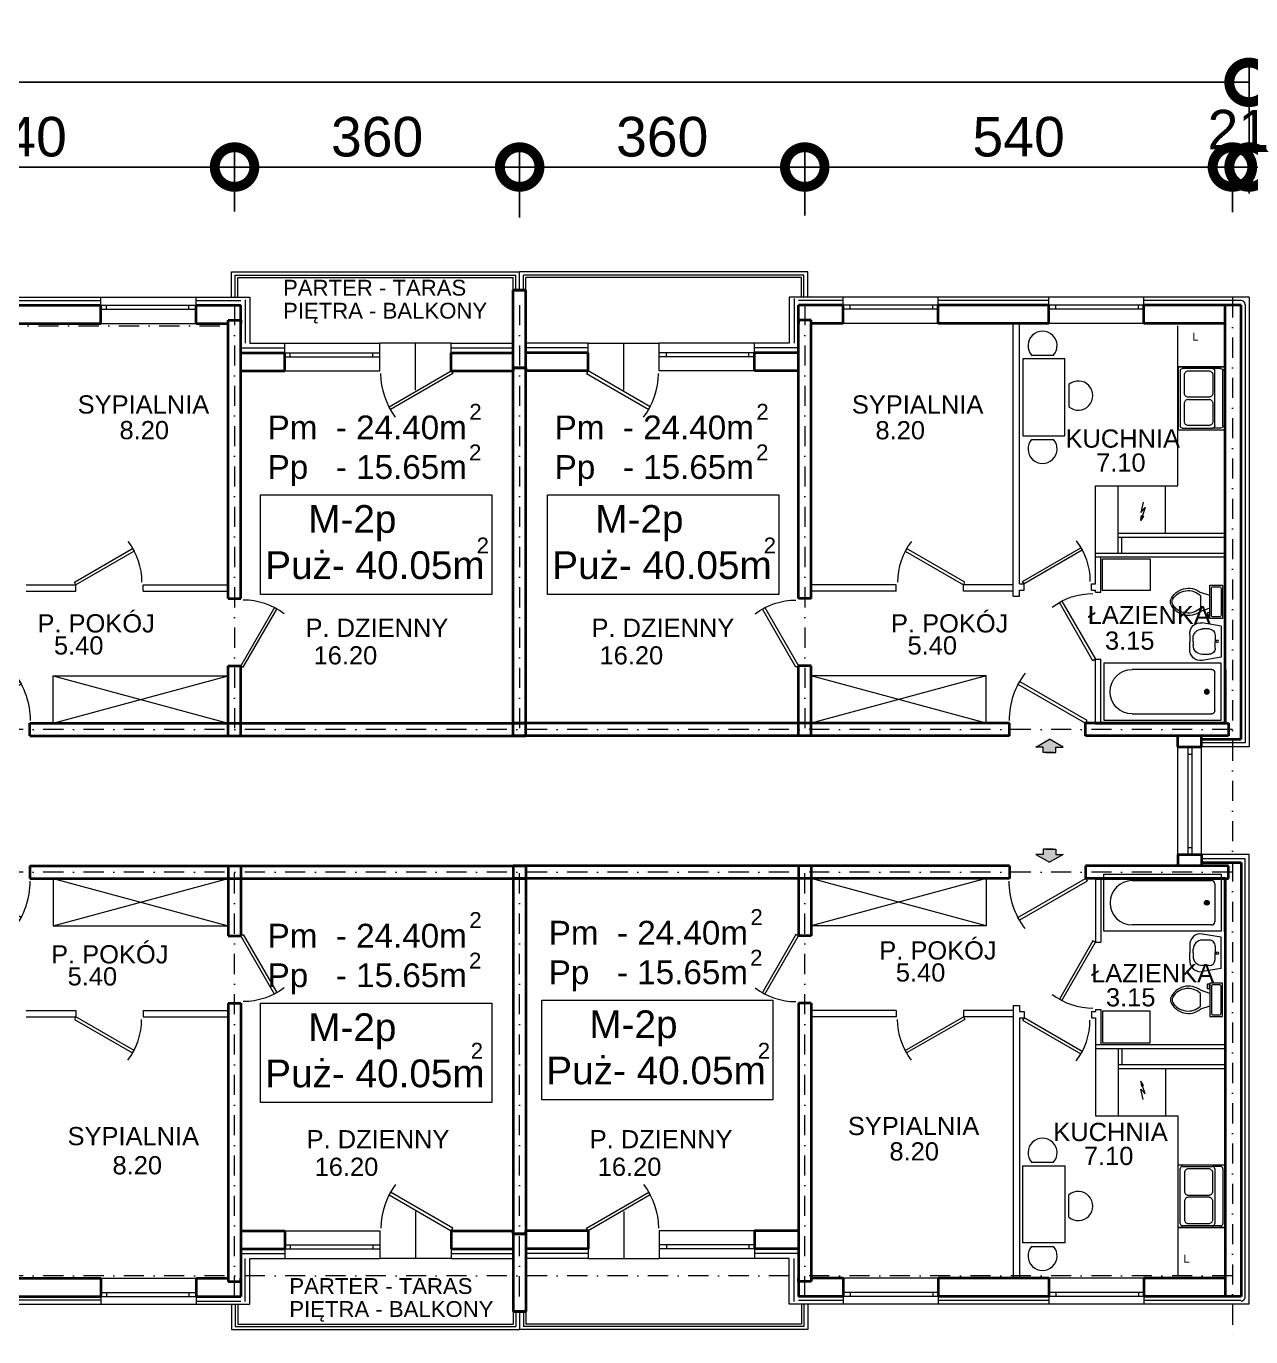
# Model space of a CAD drawing. Header units: millimetres. Extents: x -13324 to 13450, y -2140 to 8293.
# Drawn here: x -9874 to -8328, y 2944 to 4599 of the extents above; entities that cross this region are included whole.
import ezdxf

# ---------------------------------------------------------------- set-up
doc = ezdxf.new("R2010")
doc.units = ezdxf.units.MM
doc.header["$MEASUREMENT"] = 0
doc.header["$PDMODE"] = 2
doc.linetypes.add('DASHDOTX2', pattern=[50.8, 25.4, -12.7, 0, -12.7])
doc.layers.get('0').update_dxf_attribs({"lineweight": 5})
for name, color, linetype, lineweight in [('Ocieplenie', 6, 'Continuous', 5), ('Okna', 7, 'Continuous', 5), ('Okna c.', 7, 'Continuous', 5), ('OPIS', 7, 'Continuous', 5), ('Osie', 1, 'DASHDOTX2', 5), ('Piony', 1, 'Continuous', 20), ('Scianki', 34, 'Continuous', 20), ('Urządzenia', 160, 'Continuous', 5), ('Wymiary', 102, 'Continuous', 5), ('Ściany k.', 7, 'Continuous', 35)]:
    doc.layers.add(name, color=color, linetype=linetype, lineweight=lineweight)
doc.layers.add('Opis1', color=7, linetype='Continuous')
doc.layers.add('Opis2', color=7, linetype='Continuous')
doc.styles.get("Standard").update_dxf_attribs({"font": 'ARIAL.TTF'})
doc.linetypes.add('BATTING', pattern='A,0.00254,-2.54,[134,ltypeshp.shx,S=2.54,R=0,X=-2.54,Y=0],-5.08,[134,ltypeshp.shx,S=2.54,R=180,X=2.54,Y=0],-2.54', length=10.16254)
doc.dimstyles.new('ISO-25', dxfattribs={"dimscale": 20, "dimtxt": 2.5, "dimasz": 5, "dimexe": 1.25, "dimexo": 0.625, "dimtad": 1, "dimtxsty": 'Standard', "dimblk": 'DOTSMALL', "dimcen": 2.5, "dimadec": 0, "dimazin": 0, "dimtfac": 1, "dimtmove": 0, "dimatfit": 3, "dimfxl": 0, "dimarcsym": 0})

# ---------------------------------------------------------------- blocks, each defined once
blk = doc.blocks.new('_DotSmall')
at = {"color": 0, "const_width": 0.5}
blk.add_lwpolyline([(-0.0625, 0, 1), (0.0625, 0, 1)], format="xyb", close=True, dxfattribs=at)
blk = doc.blocks.new('*D103')
at = {"layer": 'Defpoints', "color": 0}
for p in [(-8890.7, 4421.3), (-8890.7, 4347.6), (-8350.7, 4351.6)]:
    blk.add_point(p, dxfattribs=at)
at = {"layer": 'Wymiary', "color": 0, "lineweight": -2}
for p, q in [((-8890.7, 4360.1), (-8890.7, 4446.3)), ((-8350.7, 4364.1), (-8350.7, 4446.3)), ((-8350.7, 4421.3), (-8890.7, 4421.3))]:
    blk.add_line(p, q, dxfattribs=at)
at = {"layer": 'Wymiary', "color": 0, "lineweight": -2, "xscale": 100, "yscale": 100, "zscale": 100, "rotation": 180}
blk.add_blockref('_DotSmall', (-8890.7, 4421.3), dxfattribs=at)
at = {"layer": 'Wymiary', "color": 0, "lineweight": -2, "xscale": 100, "yscale": 100, "zscale": 100}
blk.add_blockref('_DotSmall', (-8350.7, 4421.3), dxfattribs=at)
at = {"layer": 'Wymiary', "color": 0, "insert": (-8620.7, 4459.3), "char_height": 50, "attachment_point": 5}
blk.add_mtext('540', dxfattribs=at)
blk = doc.blocks.new('*D105')
at = {"layer": 'Defpoints', "color": 0}
for p in [(-8329.7, 4421.3), (-8329.7, 4375.5), (-8350.7, 4351.6)]:
    blk.add_point(p, dxfattribs=at)
at = {"layer": 'Wymiary', "color": 0, "lineweight": -2}
for p, q in [((-8350.7, 4364.1), (-8350.7, 4446.3)), ((-8329.7, 4388), (-8329.7, 4446.3)), ((-8350.7, 4421.3), (-8450.7, 4421.3)), ((-8350.7, 4421.3), (-8329.7, 4421.3)), ((-8329.7, 4421.3), (-8229.7, 4421.3))]:
    blk.add_line(p, q, dxfattribs=at)
at = {"layer": 'Wymiary', "color": 0, "lineweight": -2, "xscale": 100, "yscale": 100, "zscale": 100}
blk.add_blockref('_DotSmall', (-8350.7, 4421.3), dxfattribs=at)
at = {"layer": 'Wymiary', "color": 0, "lineweight": -2, "xscale": 100, "yscale": 100, "zscale": 100, "rotation": 180}
blk.add_blockref('_DotSmall', (-8329.7, 4421.3), dxfattribs=at)
at = {"layer": 'Wymiary', "color": 0, "insert": (-8343.3, 4468.5), "char_height": 50, "attachment_point": 5}
blk.add_mtext('21', dxfattribs=at)
blk = doc.blocks.new('Door - Right Hung 36 in.')
blk.add_lwpolyline([(-0.75, -1.3), (0, 0), (-31.18, 18), (-31.93, 16.7)], close=True)
blk.add_arc((0, 0), 36, 142.68987, 180)
blk = doc.blocks.new('Toilet - top')
for p, q in [((-8, -8.5), (-8, -8)), ((-7, -8), (-7, -9.5)), ((-4, -8), (-6, -14)), ((4, -8), (6, -14)), ((9.5, -6), (9.5, -2)), ((-10, -8.5), (-8, -8.5)), ((-10, -9.5), (-10, -8.5)), ((-7, -9.5), (-10, -9.5)), ((4, -14), (-4, -14))]:
    blk.add_line(p, q)
blk.add_lwpolyline([(10.5, -8), (10.5, 0), (-10.5, 0), (-10.5, -8)], close=True)
for points in [[(-9.5, -2), (-9.5, -6)], [(8.5, -1), (-8.5, -1)], [(-8.5, -7), (8.5, -7)]]:
    blk.add_lwpolyline(points)
for centre, radius, start, end in [((-8.62, -1.88), 0.884, 81.8699, 188.1301), ((-8.62, -6.12), 0.884, 171.8699, 278.1301), ((8.62, -1.88), 0.884, 351.8699, 98.1301), ((8.62, -6.12), 0.884, 261.8699, 8.1301), ((3.52, -21.58), 12.17, 141.46911, 247.97143), ((4.2, -21.82), 11.33, 136.36773, 238.94682), ((-3.52, -21.58), 12.17, 292.02843, 38.53071), ((-4.2, -21.82), 11.33, 301.05301, 43.63209), ((0, -27.88), 4, 245.73182, 294.26817), ((0, -29), 4, 254.86053, 285.13947)]:
    blk.add_arc(centre, radius, start, end)
blk = doc.blocks.new('zlewozm')
at = {"layer": 'Urządzenia'}
for p, q in [((-8153.1, 8660.7), (-8213.1, 8660.7)), ((-8213.1, 8581.4), (-8213.1, 8660.7)), ((-8213.1, 8660.7), (-8153.6, 8660.7)), ((-8212.1, 8581.4), (-8212.1, 8660.7)), ((-8207.2, 8658.7), (-8159.1, 8658.7)), ((-8153.6, 8660.7), (-8153.6, 8581.4)), ((-8210.1, 8586.4), (-8210.1, 8655.7)), ((-8199.7, 8586.4), (-8199.7, 8655.7)), ((-8197.3, 8650.8), (-8197.3, 8627.5)), ((-8166.5, 8655.8), (-8192.3, 8655.8)), ((-8161.6, 8627.5), (-8161.6, 8650.8)), ((-8156.1, 8655.7), (-8156.1, 8586.4)), ((-8197.3, 8614.9), (-8197.3, 8591.6)), ((-8192.3, 8622.5), (-8166.5, 8622.5)), ((-8166.5, 8619.8), (-8192.3, 8619.8)), ((-8161.6, 8591.6), (-8161.6, 8614.9)), ((-8153.6, 8581.4), (-8213.1, 8581.4)), ((-8207.2, 8583.4), (-8196.8, 8583.4)), ((-8159.1, 8583.4), (-8196.8, 8583.4)), ((-8192.3, 8586.6), (-8166.5, 8586.6))]:
    blk.add_line(p, q, dxfattribs=at)
for centre, radius, start, end in [((-8207.2, 8655.7), 2.97, 89.9959, 179.9991), ((-8196.8, 8655.7), 2.97, 90.0059, 179.9991), ((-8159.1, 8655.7), 2.97, 0.0009, 89.9963), ((-8192.3, 8650.8), 4.96, 89.9983, 180.0009), ((-8166.5, 8650.8), 4.96, 0, 90.0042), ((-8192.3, 8627.5), 4.96, 180.0013, 270.0017), ((-8166.5, 8627.5), 4.96, 269.9958, 0), ((-8192.3, 8614.9), 4.96, 89.9983, 180.0009), ((-8166.5, 8614.9), 4.96, 0, 90.0042), ((-8207.2, 8586.4), 2.97, 179.9973, 270.0041), ((-8196.8, 8586.4), 2.97, 179.9973, 269.9942), ((-8192.3, 8591.6), 4.96, 180.0013, 270.0017), ((-8166.5, 8591.6), 4.96, 269.9958, 0), ((-8159.1, 8586.4), 2.97, 270.0037, 0.0027)]:
    blk.add_arc(centre, radius, start, end, dxfattribs=at)
blk = doc.blocks.new('*D107')
at = {"layer": 'Defpoints', "color": 0}
for p in [(-9250.7, 4421.3), (-9250.7, 4345.2), (-8890.7, 4347.6)]:
    blk.add_point(p, dxfattribs=at)
at = {"layer": 'Wymiary', "color": 0, "lineweight": -2}
for p, q in [((-9250.7, 4357.7), (-9250.7, 4446.3)), ((-8890.7, 4360.1), (-8890.7, 4446.3)), ((-8890.7, 4421.3), (-9250.7, 4421.3))]:
    blk.add_line(p, q, dxfattribs=at)
at = {"layer": 'Wymiary', "color": 0, "lineweight": -2, "xscale": 100, "yscale": 100, "zscale": 100, "rotation": 180}
blk.add_blockref('_DotSmall', (-9250.7, 4421.3), dxfattribs=at)
at = {"layer": 'Wymiary', "color": 0, "lineweight": -2, "xscale": 100, "yscale": 100, "zscale": 100}
blk.add_blockref('_DotSmall', (-8890.7, 4421.3), dxfattribs=at)
at = {"layer": 'Wymiary', "color": 0, "insert": (-9070.7, 4459.3), "char_height": 50, "attachment_point": 5}
blk.add_mtext('360', dxfattribs=at)
blk = doc.blocks.new('wanna160')
at = {"layer": 'Urządzenia'}
for p, q in [((-8191.8, 8250.5), (-8187.8, 8250.5)), ((-8189.8, 8252.5), (-8189.8, 8248.5))]:
    blk.add_line(p, q, dxfattribs=at)
blk.add_lwpolyline([(-8207.8, 8214.5), (-8207.8, 8286.5), (-8059.6, 8286.5), (-8059.6, 8214.5)], close=True, dxfattribs=at)
for points in [[(-8195.8, 8278.5), (-8095.6, 8278.5)], [(-8199.8, 8226.5), (-8199.8, 8274.5)], [(-8095.6, 8222.5), (-8195.8, 8222.5)]]:
    blk.add_lwpolyline(points, dxfattribs=at)
for radius in [3, 2]:
    blk.add_circle((-8189.8, 8250.5), radius, dxfattribs=at)
for centre, radius, start, end in [((-8196.3, 8275), 3.54, 81.8699, 188.1301), ((-8095.6, 8250.5), 28, 270, 90), ((-8196.3, 8226), 3.54, 171.8699, 278.1301)]:
    blk.add_arc(centre, radius, start, end, dxfattribs=at)
blk = doc.blocks.new('umywalka')
at = {"layer": 'Urządzenia'}
for p, q in [((-8208, 8333.4), (-8183.9, 8337.4)), ((-8208, 8333.4), (-8208, 8294.1)), ((-8192.6, 8329.8), (-8184, 8329.8)), ((-8200.3, 8322.1), (-8200.4, 8313.8)), ((-8200.4, 8305.4), (-8200.4, 8313.8)), ((-8172.5, 8313.7), (-8172.5, 8318.2)), ((-8172.5, 8313.7), (-8172.5, 8309.1)), ((-8168.4, 8322.8), (-8168.2, 8313.6)), ((-8168.4, 8304.5), (-8168.2, 8313.6)), ((-8208, 8294.1), (-8184.1, 8290)), ((-8192.7, 8297.7), (-8184.1, 8297.7))]:
    blk.add_line(p, q, dxfattribs=at)
blk.add_circle((-8203.1, 8314.1), 1.63, dxfattribs=at)
for centre, radius, start, end in [((-8192.6, 8322.1), 7.68, 89.7661, 179.7661), ((-8184, 8318.2), 11.5, 359.7661, 89.7661), ((-8181.7, 8324.2), 13.4, 353.7651, 99.7706), ((-8192.7, 8305.4), 7.68, 179.7661, 269.7661), ((-8184.1, 8309.2), 11.5, 269.7661, 359.7661), ((-8181.8, 8303.2), 13.4, 259.7617, 5.7671)]:
    blk.add_arc(centre, radius, start, end, dxfattribs=at)
blk = doc.blocks.new('*D111')
at = {"layer": 'Defpoints', "color": 0}
for p in [(-9610.7, 4421.3), (-9610.7, 4352.7), (-10150.7, 4333.9)]:
    blk.add_point(p, dxfattribs=at)
at = {"layer": 'Wymiary', "color": 0, "lineweight": -2}
for p, q in [((-10150.7, 4346.4), (-10150.7, 4446.3)), ((-9610.7, 4365.2), (-9610.7, 4446.3)), ((-10150.7, 4421.3), (-9610.7, 4421.3))]:
    blk.add_line(p, q, dxfattribs=at)
at = {"layer": 'Wymiary', "color": 0, "lineweight": -2, "xscale": 100, "yscale": 100, "zscale": 100, "rotation": 180}
blk.add_blockref('_DotSmall', (-10150.7, 4421.3), dxfattribs=at)
at = {"layer": 'Wymiary', "color": 0, "lineweight": -2, "xscale": 100, "yscale": 100, "zscale": 100}
blk.add_blockref('_DotSmall', (-9610.7, 4421.3), dxfattribs=at)
at = {"layer": 'Wymiary', "color": 0, "insert": (-9880.7, 4459.3), "char_height": 50, "attachment_point": 5}
blk.add_mtext('540', dxfattribs=at)
blk = doc.blocks.new('*D112')
at = {"layer": 'Defpoints', "color": 0}
for p in [(-9250.7, 4421.3), (-9610.7, 4352.7), (-9250.7, 4353.6)]:
    blk.add_point(p, dxfattribs=at)
at = {"layer": 'Wymiary', "color": 0, "lineweight": -2}
for p, q in [((-9610.7, 4365.2), (-9610.7, 4446.3)), ((-9250.7, 4366.1), (-9250.7, 4446.3)), ((-9610.7, 4421.3), (-9250.7, 4421.3))]:
    blk.add_line(p, q, dxfattribs=at)
at = {"layer": 'Wymiary', "color": 0, "lineweight": -2, "xscale": 100, "yscale": 100, "zscale": 100, "rotation": 180}
blk.add_blockref('_DotSmall', (-9610.7, 4421.3), dxfattribs=at)
at = {"layer": 'Wymiary', "color": 0, "lineweight": -2, "xscale": 100, "yscale": 100, "zscale": 100}
blk.add_blockref('_DotSmall', (-9250.7, 4421.3), dxfattribs=at)
at = {"layer": 'Wymiary', "color": 0, "insert": (-9430.7, 4459.3), "char_height": 50, "attachment_point": 5}
blk.add_mtext('360', dxfattribs=at)
blk = doc.blocks.new('*D113')
at = {"layer": 'Defpoints', "color": 0}
for p in [(-8329.7, 4528.3), (-12271.7, 4388), (-8329.7, 4388)]:
    blk.add_point(p, dxfattribs=at)
at = {"layer": 'Wymiary', "color": 0, "lineweight": -2}
for p, q in [((-12271.7, 4400.5), (-12271.7, 4553.3)), ((-8329.7, 4400.5), (-8329.7, 4553.3)), ((-12271.7, 4528.3), (-8329.7, 4528.3))]:
    blk.add_line(p, q, dxfattribs=at)
at = {"layer": 'Wymiary', "color": 0, "lineweight": -2, "xscale": 100, "yscale": 100, "zscale": 100, "rotation": 180}
blk.add_blockref('_DotSmall', (-12271.7, 4528.3), dxfattribs=at)
at = {"layer": 'Wymiary', "color": 0, "lineweight": -2, "xscale": 100, "yscale": 100, "zscale": 100}
blk.add_blockref('_DotSmall', (-8329.7, 4528.3), dxfattribs=at)
at = {"layer": 'Wymiary', "color": 0, "insert": (-10300.7, 4566.4), "char_height": 50, "attachment_point": 5}
blk.add_mtext('3942', dxfattribs=at)

msp = doc.modelspace()

# ---------------------------------------------------------------- hatches: boundary and pattern name
at = {"layer": 'Urządzenia'}
h = msp.add_hatch(color=256, dxfattribs=at)
h.dxf.hatch_style = 1
h.paths.add_polyline_path([(-8573.756, 3559.862), (-8586.146, 3559.862), (-8589.66, 3559.862), (-8589.66, 3552.996), (-8599.01, 3552.996), (-8581.708, 3543.116), (-8564.406, 3552.996), (-8573.756, 3552.996)])
h.paths.add_polyline_path([(-8573.756, 3688.551), (-8564.406, 3688.551), (-8581.708, 3698.43), (-8599.01, 3688.551), (-8589.66, 3688.551), (-8589.66, 3681.684), (-8577.27, 3681.684), (-8573.756, 3681.684)])

# ---------------------------------------------------------------- linework, layer by layer
at = {"layer": 'Ocieplenie'}
for p, q in [((-9918.787, 4256.771), (-9779.314, 4256.771)), ((-9779.314, 4246.771), (-9779.314, 4256.771)), ((-9659.314, 4246.771), (-9659.314, 4256.771)), ((-9659.314, 4256.771), (-9591.229, 4256.771)), ((-9591.229, 4256.771), (-9591.229, 4198.771)), ((-8842.142, 4256.771), (-8910.227, 4256.771)), ((-8910.227, 4256.771), (-8910.227, 4198.771)), ((-8842.142, 4246.771), (-8842.142, 4256.771)), ((-8722.142, 4246.771), (-8722.142, 4256.771)), ((-8582.669, 4256.771), (-8722.142, 4256.771)), ((-8582.669, 4223.771), (-8582.669, 4256.771)), ((-8582.669, 4246.771), (-8582.669, 4256.771)), ((-8329.728, 4256.771), (-8462.669, 4256.771)), ((-8462.669, 4246.771), (-8462.669, 4256.771)), ((-8329.728, 4256.771), (-8329.728, 3688.771)), ((-9591.229, 4198.771), (-9547.092, 4198.771)), ((-9547.092, 4186.771), (-9547.092, 4198.771)), ((-9337.092, 4198.771), (-9258.728, 4198.771)), ((-9337.092, 4186.771), (-9337.092, 4198.771)), ((-9164.364, 4198.771), (-9242.728, 4198.771)), ((-9164.364, 4186.771), (-9164.364, 4198.771)), ((-8954.364, 4186.771), (-8954.364, 4198.771)), ((-8910.227, 4198.771), (-8954.364, 4198.771)), ((-8329.728, 3688.771), (-8389.728, 3688.771)), ((-8329.728, 3552.775), (-8389.728, 3552.775)), ((-8329.728, 2984.775), (-8329.728, 3552.775)), ((-9547.092, 3054.775), (-9547.092, 3042.775)), ((-9337.092, 3054.775), (-9337.092, 3042.775)), ((-9164.364, 3054.775), (-9164.364, 3042.775)), ((-8954.364, 3054.775), (-8954.364, 3042.775)), ((-9591.229, 2984.775), (-9591.229, 3042.775)), ((-9591.229, 3042.775), (-9547.092, 3042.775)), ((-9337.092, 3042.775), (-9258.728, 3042.775)), ((-9164.364, 3042.775), (-9242.728, 3042.775)), ((-8910.227, 3042.775), (-8954.364, 3042.775)), ((-8910.227, 2984.775), (-8910.227, 3042.775)), ((-8582.669, 3017.775), (-8582.669, 2984.775)), ((-9918.787, 2984.775), (-9779.314, 2984.775)), ((-9779.314, 2994.775), (-9779.314, 2984.775)), ((-9659.314, 2994.775), (-9659.314, 2984.775)), ((-9659.314, 2984.775), (-9591.229, 2984.775)), ((-8842.142, 2984.775), (-8910.227, 2984.775)), ((-8842.142, 2994.775), (-8842.142, 2984.775)), ((-8722.142, 2994.775), (-8722.142, 2984.775)), ((-8582.669, 2984.775), (-8722.142, 2984.775)), ((-8582.669, 2994.775), (-8582.669, 2984.775)), ((-8462.669, 2994.775), (-8462.669, 2984.775)), ((-8329.728, 2984.775), (-8462.669, 2984.775))]:
    msp.add_line(p, q, dxfattribs=at)
at = {"layer": 'Ocieplenie', "linetype": 'BATTING', "ltscale": 0.5}
msp.add_line((-8904.188, 4255.357), (-8904.188, 4198.771), dxfattribs=at)
at = {"layer": 'Ocieplenie', "linetype": 'BATTING', "ltscale": 0.4}
for p, q in [((-9918.787, 4252.732), (-9779.314, 4252.732)), ((-9659.314, 4252.732), (-9602.728, 4252.732)), ((-9597.268, 4253.357), (-9597.268, 4198.771)), ((-8842.142, 4252.732), (-8898.728, 4252.732)), ((-8582.669, 4252.732), (-8722.142, 4252.732)), ((-8339.839, 4252.732), (-8462.669, 4252.732)), ((-8334.839, 4247.732), (-8334.839, 3693.882)), ((-9602.728, 4192.732), (-9547.092, 4192.732)), ((-9337.092, 4192.732), (-9258.728, 4192.732)), ((-9164.364, 4192.732), (-9242.728, 4192.732)), ((-8898.728, 4192.732), (-8954.364, 4192.732)), ((-8334.839, 3693.882), (-8389.728, 3693.882)), ((-8334.839, 3547.664), (-8389.728, 3547.664)), ((-8334.839, 2993.814), (-8334.839, 3547.664)), ((-9602.728, 3048.814), (-9547.092, 3048.814)), ((-9337.092, 3048.814), (-9258.728, 3048.814)), ((-9164.364, 3048.814), (-9242.728, 3048.814)), ((-8898.728, 3048.814), (-8954.364, 3048.814)), ((-9597.268, 2988.189), (-9597.268, 3042.775)), ((-8904.188, 2988.189), (-8904.188, 3042.775)), ((-9918.787, 2990.619), (-9779.314, 2990.619)), ((-9659.314, 2988.814), (-9602.728, 2988.814)), ((-8842.142, 2989.717), (-8898.728, 2989.717)), ((-8582.669, 2989.717), (-8722.142, 2989.717)), ((-8339.839, 2989.717), (-8462.669, 2989.717))]:
    msp.add_line(p, q, dxfattribs=at)
for centre, start, end in [((-8339.839, 4247.732), 0, 90), ((-8339.839, 2993.814), 270, 0)]:
    msp.add_arc(centre, 5, start, end, dxfattribs=at)
at = {"layer": 'Okna'}
for p, q in [((-9337.092, 4198.771), (-9427.092, 4198.771)), ((-9164.364, 4198.771), (-9074.364, 4198.771)), ((-9337.092, 3042.775), (-9427.092, 3042.775)), ((-9164.364, 3042.775), (-9074.364, 3042.775))]:
    msp.add_line(p, q, dxfattribs=at)
at = {"layer": 'Okna c.'}
for p, q in [((-9614.728, 4288.771), (-9250.728, 4288.771)), ((-9614.728, 4256.771), (-9614.728, 4288.771)), ((-8886.728, 4288.771), (-9250.728, 4288.771)), ((-9250.728, 4265.851), (-9250.728, 4288.771)), ((-9250.728, 4265.851), (-9250.728, 4288.771)), ((-8886.728, 4256.771), (-8886.728, 4288.771)), ((-9609.728, 4256.771), (-9609.728, 4284.771)), ((-9609.728, 4284.771), (-9255.728, 4284.771)), ((-9606.728, 4256.771), (-9606.728, 4281.771)), ((-9606.728, 4281.771), (-9258.728, 4281.771)), ((-9258.728, 4265.851), (-9258.728, 4281.771)), ((-9255.728, 4265.851), (-9255.728, 4284.771)), ((-8891.728, 4284.771), (-9245.728, 4284.771)), ((-9245.728, 4265.851), (-9245.728, 4284.771)), ((-8894.728, 4281.771), (-9242.728, 4281.771)), ((-9242.728, 4265.851), (-9242.728, 4281.771)), ((-8894.728, 4256.771), (-8894.728, 4281.771)), ((-8891.728, 4256.771), (-8891.728, 4284.771)), ((-9779.314, 4256.771), (-9659.314, 4256.771)), ((-8722.142, 4256.771), (-8842.142, 4256.771)), ((-8462.669, 4256.771), (-8582.669, 4256.771)), ((-9779.314, 4246.771), (-9659.314, 4246.771)), ((-9779.314, 4241.771), (-9659.314, 4241.771)), ((-9772.54, 4241.771), (-9772.54, 4246.771)), ((-9668.204, 4241.771), (-9668.204, 4246.771)), ((-8722.142, 4246.771), (-8842.142, 4246.771)), ((-8722.142, 4241.771), (-8842.142, 4241.771)), ((-8833.252, 4241.771), (-8833.252, 4246.771)), ((-8728.916, 4241.771), (-8728.916, 4246.771)), ((-8462.669, 4246.771), (-8582.669, 4246.771)), ((-8462.669, 4241.771), (-8582.669, 4241.771)), ((-8573.779, 4241.771), (-8573.779, 4246.771)), ((-8469.443, 4241.771), (-8469.443, 4246.771)), ((-9779.314, 4223.771), (-9659.314, 4223.771)), ((-8722.142, 4223.771), (-8842.142, 4223.771)), ((-8462.669, 4223.771), (-8582.669, 4223.771)), ((-9547.092, 4198.771), (-9427.092, 4198.771)), ((-9427.092, 4163.771), (-9427.092, 4198.771)), ((-9382.092, 4139.468), (-9382.092, 4198.771)), ((-9119.364, 4139.468), (-9119.364, 4198.771)), ((-8954.364, 4198.771), (-9074.364, 4198.771)), ((-9074.364, 4163.771), (-9074.364, 4198.771)), ((-9547.092, 4186.771), (-9427.092, 4186.771)), ((-9547.092, 4181.771), (-9427.092, 4181.771)), ((-9540.318, 4181.771), (-9540.318, 4186.771)), ((-9435.983, 4181.771), (-9435.983, 4186.771)), ((-8954.364, 4186.771), (-9074.364, 4186.771)), ((-8954.364, 4181.771), (-9074.364, 4181.771)), ((-9065.474, 4181.771), (-9065.474, 4186.771)), ((-8961.138, 4181.771), (-8961.138, 4186.771)), ((-9547.092, 4163.771), (-9427.092, 4163.771)), ((-8954.364, 4163.771), (-9074.364, 4163.771)), ((-8419.728, 3552.775), (-8419.728, 3688.771)), ((-8406.728, 3552.775), (-8406.728, 3688.771)), ((-8406.728, 3679.881), (-8401.728, 3679.881)), ((-8401.728, 3552.775), (-8401.728, 3688.771)), ((-8389.728, 3552.775), (-8389.728, 3688.771)), ((-8406.728, 3561.666), (-8401.728, 3561.666)), ((-9382.092, 3102.079), (-9382.092, 3042.775)), ((-9119.364, 3102.079), (-9119.364, 3042.775)), ((-9547.092, 3077.775), (-9427.092, 3077.775)), ((-9427.092, 3077.775), (-9427.092, 3042.775)), ((-8954.364, 3077.775), (-9074.364, 3077.775)), ((-9074.364, 3077.775), (-9074.364, 3042.775)), ((-9547.092, 3059.775), (-9427.092, 3059.775)), ((-9547.092, 3054.775), (-9427.092, 3054.775)), ((-9540.318, 3059.775), (-9540.318, 3054.775)), ((-9435.983, 3059.775), (-9435.983, 3054.775)), ((-8954.364, 3059.775), (-9074.364, 3059.775)), ((-8954.364, 3054.775), (-9074.364, 3054.775)), ((-9065.474, 3059.775), (-9065.474, 3054.775)), ((-8961.138, 3059.775), (-8961.138, 3054.775)), ((-9547.092, 3042.775), (-9427.092, 3042.775)), ((-8954.364, 3042.775), (-9074.364, 3042.775)), ((-9779.314, 3017.775), (-9659.314, 3017.775)), ((-8722.142, 3017.775), (-8842.142, 3017.775)), ((-8462.669, 3017.775), (-8582.669, 3017.775)), ((-9779.314, 2999.775), (-9659.314, 2999.775)), ((-9772.54, 2999.775), (-9772.54, 2994.775)), ((-9668.204, 2999.775), (-9668.204, 2994.775)), ((-8722.142, 2999.775), (-8842.142, 2999.775)), ((-8833.252, 2999.775), (-8833.252, 2994.775)), ((-8728.916, 2999.775), (-8728.916, 2994.775)), ((-8462.669, 2999.775), (-8582.669, 2999.775)), ((-8573.779, 2999.775), (-8573.779, 2994.775)), ((-8469.443, 2999.775), (-8469.443, 2994.775)), ((-9779.314, 2994.775), (-9659.314, 2994.775)), ((-9779.314, 2984.775), (-9659.314, 2984.775)), ((-9614.728, 2984.775), (-9614.728, 2952.775)), ((-9609.728, 2984.775), (-9609.728, 2956.775)), ((-9606.728, 2984.775), (-9606.728, 2959.775)), ((-8894.728, 2984.775), (-8894.728, 2959.775)), ((-8891.728, 2984.775), (-8891.728, 2956.775)), ((-8886.728, 2984.775), (-8886.728, 2952.775)), ((-8722.142, 2994.775), (-8842.142, 2994.775)), ((-8722.142, 2984.775), (-8842.142, 2984.775)), ((-8462.669, 2994.775), (-8582.669, 2994.775)), ((-8462.669, 2984.775), (-8582.669, 2984.775)), ((-9258.728, 2975.696), (-9258.728, 2959.775)), ((-9255.728, 2975.696), (-9255.728, 2956.775)), ((-9250.728, 2975.696), (-9250.728, 2952.775)), ((-9250.728, 2975.696), (-9250.728, 2952.775)), ((-9245.728, 2975.696), (-9245.728, 2956.775)), ((-9242.728, 2975.696), (-9242.728, 2959.775)), ((-9614.728, 2952.775), (-9250.728, 2952.775)), ((-9609.728, 2956.775), (-9255.728, 2956.775)), ((-9606.728, 2959.775), (-9258.728, 2959.775)), ((-8886.728, 2952.775), (-9250.728, 2952.775)), ((-8891.728, 2956.775), (-9245.728, 2956.775)), ((-8894.728, 2959.775), (-9242.728, 2959.775))]:
    msp.add_line(p, q, dxfattribs=at)
at = {"layer": 'OPIS'}
for points in [[(-9577.775, 4007.101), (-9285.794, 4007.101), (-9285.794, 3881.452), (-9577.775, 3881.452)], [(-9215.35, 4007.101), (-8923.369, 4007.101), (-8923.369, 3881.452), (-9215.35, 3881.452)], [(-9577.775, 3365.151), (-9285.794, 3365.151), (-9285.794, 3239.503), (-9577.775, 3239.503)], [(-9222.822, 3368.884), (-8930.842, 3368.884), (-8930.842, 3243.235), (-9222.822, 3243.235)]]:
    msp.add_lwpolyline(points, close=True, dxfattribs=at)
at = {"layer": 'Osie'}
for p, q in [((-8350.728, 4256.771), (-8350.728, 2943.771)), ((-9610.728, 4246.771), (-9610.728, 3702.771)), ((-9250.728, 4246.771), (-9250.728, 3702.771)), ((-9250.728, 4246.771), (-9250.728, 3702.771)), ((-8890.728, 4246.771), (-8890.728, 3702.771)), ((-12250.728, 4220.771), (-9618.728, 4220.771)), ((-8350.728, 3710.771), (-10216.465, 3710.771)), ((-8350.728, 3530.775), (-10191.595, 3530.775)), ((-9610.728, 2994.775), (-9610.728, 3538.775)), ((-9250.728, 2994.775), (-9250.728, 3538.775)), ((-9250.728, 2994.775), (-9250.728, 3538.775)), ((-8890.728, 2994.775), (-8890.728, 3538.775)), ((-8350.728, 3020.775), (-10157.728, 3020.775))]:
    msp.add_line(p, q, dxfattribs=at)
at = {"layer": 'Piony'}
for p, q in [((-8495.035, 3958.771), (-8359.728, 3958.771)), ((-8495.035, 3933.267), (-8495.035, 3958.771)), ((-8495.035, 3953.771), (-8359.728, 3953.771)), ((-8490.498, 3933.267), (-8490.498, 3953.267)), ((-8523.728, 3933.771), (-8359.728, 3933.771)), ((-8523.728, 3928.771), (-8359.728, 3928.771)), ((-8523.728, 3312.775), (-8359.728, 3312.775)), ((-8523.728, 3307.775), (-8359.728, 3307.775)), ((-8495.035, 3308.279), (-8495.035, 3282.775)), ((-8490.498, 3308.279), (-8490.498, 3288.279)), ((-8495.035, 3287.775), (-8359.728, 3287.775)), ((-8495.035, 3282.775), (-8359.728, 3282.775))]:
    msp.add_line(p, q, dxfattribs=at)
at = {"layer": 'Scianki'}
for p, q in [((-8627.728, 3879.225), (-8627.728, 4223.771)), ((-8627.728, 3879.225), (-8627.728, 4223.771)), ((-8619.728, 3894.771), (-8619.728, 4223.771)), ((-8523.728, 3894.771), (-8523.728, 3928.771)), ((-8516.728, 3884.511), (-8516.728, 3928.771)), ((-9873.728, 3893.771), (-9811.159, 3893.771)), ((-9811.159, 3885.771), (-9811.159, 3893.771)), ((-9726.159, 3885.771), (-9726.159, 3893.771)), ((-9726.159, 3893.771), (-9618.728, 3893.771)), ((-8775.297, 3893.771), (-8882.728, 3893.771)), ((-8775.297, 3885.771), (-8775.297, 3893.771)), ((-8627.728, 3893.771), (-8690.297, 3893.771)), ((-8690.297, 3885.771), (-8690.297, 3893.771)), ((-8619.728, 3894.771), (-8613.859, 3894.771)), ((-8613.859, 3886.771), (-8613.859, 3894.771)), ((-8528.859, 3894.771), (-8523.728, 3894.771)), ((-8528.859, 3886.771), (-8528.859, 3894.771)), ((-9873.728, 3885.771), (-9811.159, 3885.771)), ((-9726.159, 3885.771), (-9618.728, 3885.771)), ((-8775.297, 3885.771), (-8882.728, 3885.771)), ((-8627.728, 3885.771), (-8690.297, 3885.771)), ((-8627.728, 3879.225), (-8627.728, 3881.136)), ((-8627.728, 3879.225), (-8627.728, 3881.136)), ((-8627.728, 3879.225), (-8619.728, 3879.225)), ((-8619.728, 3879.225), (-8619.728, 3886.771)), ((-8619.728, 3886.771), (-8613.859, 3886.771)), ((-8528.859, 3886.771), (-8523.728, 3886.771)), ((-8523.728, 3884.511), (-8523.728, 3886.771)), ((-8523.728, 3884.511), (-8516.728, 3884.511)), ((-8523.728, 3718.771), (-8523.728, 3799.511)), ((-8523.728, 3799.511), (-8516.728, 3799.511)), ((-8516.728, 3718.771), (-8516.728, 3799.511)), ((-8523.728, 3522.775), (-8523.728, 3442.035)), ((-8516.728, 3522.775), (-8516.728, 3442.035)), ((-8523.728, 3442.035), (-8516.728, 3442.035)), ((-8627.728, 3362.321), (-8627.728, 3017.775)), ((-8627.728, 3362.321), (-8627.728, 3360.41)), ((-8627.728, 3362.321), (-8627.728, 3017.775)), ((-8627.728, 3362.321), (-8619.728, 3362.321)), ((-8627.728, 3362.321), (-8627.728, 3360.41)), ((-8619.728, 3362.321), (-8619.728, 3354.775)), ((-9873.728, 3355.775), (-9811.159, 3355.775)), ((-9873.728, 3347.775), (-9811.159, 3347.775)), ((-9811.159, 3355.775), (-9811.159, 3347.775)), ((-9726.159, 3355.775), (-9726.159, 3347.775)), ((-9726.159, 3355.775), (-9618.728, 3355.775)), ((-9726.159, 3347.775), (-9618.728, 3347.775)), ((-8775.297, 3355.775), (-8882.728, 3355.775)), ((-8775.297, 3347.775), (-8882.728, 3347.775)), ((-8775.297, 3355.775), (-8775.297, 3347.775)), ((-8627.728, 3355.775), (-8690.297, 3355.775)), ((-8690.297, 3355.775), (-8690.297, 3347.775)), ((-8627.728, 3347.775), (-8690.297, 3347.775)), ((-8619.728, 3354.775), (-8613.859, 3354.775)), ((-8619.728, 3346.775), (-8619.728, 3017.775)), ((-8619.728, 3346.775), (-8613.859, 3346.775)), ((-8613.859, 3354.775), (-8613.859, 3346.775)), ((-8528.859, 3354.775), (-8523.728, 3354.775)), ((-8528.859, 3354.775), (-8528.859, 3346.775)), ((-8528.859, 3346.775), (-8523.728, 3346.775)), ((-8523.728, 3357.035), (-8516.728, 3357.035)), ((-8523.728, 3357.035), (-8523.728, 3354.775)), ((-8523.728, 3346.775), (-8523.728, 3312.775)), ((-8516.728, 3357.035), (-8516.728, 3312.775))]:
    msp.add_line(p, q, dxfattribs=at)
at = {"layer": 'Urządzenia'}
for p, q in [((-8419.728, 4018.771), (-8419.728, 4220.771)), ((-8604.505, 4183.636), (-8576.478, 4183.636)), ((-8557.201, 4146.636), (-8557.201, 4118.609)), ((-8604.505, 4077.291), (-8576.478, 4077.291)), ((-8523.728, 4018.771), (-8419.728, 4018.771)), ((-8523.728, 3928.771), (-8523.728, 4018.771)), ((-8495.15, 3958.771), (-8495.15, 4018.771)), ((-8435.15, 3958.771), (-8435.15, 4018.771)), ((-8463.431, 3998.001), (-8466.588, 3985.073)), ((-8466.588, 3985.073), (-8460.904, 3991.064)), ((-8460.904, 3991.064), (-8466.272, 3974.984)), ((-8466.272, 3974.984), (-8465.614, 3981.241)), ((-8463.077, 3980.29), (-8466.272, 3974.984)), ((-8465.614, 3981.241), (-8463.077, 3980.29)), ((-9839.815, 3718.771), (-9618.728, 3778.771)), ((-9839.815, 3778.771), (-9618.728, 3718.771)), ((-8661.642, 3718.771), (-8882.728, 3778.771)), ((-8661.642, 3778.771), (-8882.728, 3718.771)), ((-8599.01, 3688.551), (-8581.708, 3698.43)), ((-8564.406, 3688.551), (-8581.708, 3698.43)), ((-8589.66, 3688.551), (-8599.01, 3688.551)), ((-8589.66, 3681.684), (-8589.66, 3688.551)), ((-8577.27, 3681.684), (-8589.66, 3681.684)), ((-8586.146, 3681.684), (-8573.756, 3681.684)), ((-8573.756, 3688.551), (-8564.406, 3688.551)), ((-8573.756, 3681.684), (-8573.756, 3688.551)), ((-8577.27, 3559.862), (-8589.66, 3559.862)), ((-8589.66, 3559.862), (-8589.66, 3552.996)), ((-8586.146, 3559.862), (-8573.756, 3559.862)), ((-8573.756, 3559.862), (-8573.756, 3552.996)), ((-8589.66, 3552.996), (-8599.01, 3552.996)), ((-8599.01, 3552.996), (-8581.708, 3543.116)), ((-8564.406, 3552.996), (-8581.708, 3543.116)), ((-8573.756, 3552.996), (-8564.406, 3552.996)), ((-9839.815, 3522.775), (-9618.728, 3462.775)), ((-9839.815, 3462.775), (-9618.728, 3522.775)), ((-8661.642, 3522.775), (-8882.728, 3462.775)), ((-8661.642, 3462.775), (-8882.728, 3522.775)), ((-8523.728, 3312.775), (-8523.728, 3222.775)), ((-8495.15, 3282.775), (-8495.15, 3222.775)), ((-8435.15, 3282.775), (-8435.15, 3222.775)), ((-8466.272, 3266.562), (-8465.614, 3260.305)), ((-8463.077, 3261.256), (-8466.272, 3266.562)), ((-8460.904, 3250.482), (-8466.272, 3266.562)), ((-8465.614, 3260.305), (-8463.077, 3261.256)), ((-8463.431, 3243.545), (-8466.588, 3256.473)), ((-8466.588, 3256.473), (-8460.904, 3250.482)), ((-8523.728, 3222.775), (-8419.728, 3222.775)), ((-8419.728, 3222.775), (-8419.728, 3020.775)), ((-8604.505, 3164.255), (-8576.478, 3164.255)), ((-8557.201, 3094.91), (-8557.201, 3122.937)), ((-8604.505, 3057.91), (-8576.478, 3057.91))]:
    msp.add_line(p, q, dxfattribs=at)
for points in [[(-8615.276, 4178.948), (-8615.276, 4081.948), (-8562.276, 4081.948), (-8562.276, 4178.948)], [(-8514.659, 3926.489), (-8454.659, 3926.489), (-8454.659, 3886.489), (-8514.659, 3886.489)], [(-9839.815, 3778.771), (-9618.728, 3778.771), (-9618.728, 3718.771), (-9839.815, 3718.771)], [(-8661.642, 3778.771), (-8882.728, 3778.771), (-8882.728, 3718.771), (-8661.642, 3718.771)], [(-9839.815, 3462.775), (-9618.728, 3462.775), (-9618.728, 3522.775), (-9839.815, 3522.775)], [(-8661.642, 3462.775), (-8882.728, 3462.775), (-8882.728, 3522.775), (-8661.642, 3522.775)], [(-8514.659, 3315.057), (-8454.659, 3315.057), (-8454.659, 3355.057), (-8514.659, 3355.057)], [(-8615.276, 3062.598), (-8615.276, 3159.598), (-8562.276, 3159.598), (-8562.276, 3062.598)]]:
    msp.add_lwpolyline(points, close=True, dxfattribs=at)
for centre, start, end in [((-8590.492, 4195.536), 319.664431, 220.335569), ((-8545.302, 4132.622), 229.664431, 130.335569), ((-8590.492, 4065.392), 139.664431, 40.335569), ((-8590.492, 3176.154), 319.664431, 220.335569), ((-8545.302, 3108.924), 229.664431, 130.335569), ((-8590.492, 3046.011), 139.664431, 40.335569)]:
    msp.add_arc(centre, 18.384, start, end, dxfattribs=at)
at = {"layer": 'Ściany k.'}
for p, q in [((-9258.728, 3702.771), (-9258.728, 4265.851)), ((-9242.728, 4265.851), (-9258.728, 4265.851)), ((-9258.728, 3702.771), (-9258.728, 4265.851)), ((-9258.728, 4265.851), (-9242.728, 4265.851)), ((-9242.728, 3702.771), (-9242.728, 4265.851)), ((-9242.728, 3702.771), (-9242.728, 4265.851)), ((-9918.787, 4246.771), (-9779.314, 4246.771)), ((-9779.314, 4223.771), (-9779.314, 4246.771)), ((-9659.314, 4246.771), (-9602.728, 4246.771)), ((-9659.314, 4223.771), (-9659.314, 4246.771)), ((-9602.728, 3876.216), (-9602.728, 4246.771)), ((-8842.142, 4246.771), (-8898.728, 4246.771)), ((-8898.728, 3876.216), (-8898.728, 4246.771)), ((-8842.142, 4223.771), (-8842.142, 4246.771)), ((-8582.669, 4246.771), (-8722.142, 4246.771)), ((-8722.142, 4223.771), (-8722.142, 4246.771)), ((-8582.669, 4223.771), (-8582.669, 4246.771)), ((-8339.728, 4246.771), (-8462.669, 4246.771)), ((-8462.669, 4223.771), (-8462.669, 4246.771)), ((-8359.728, 3718.771), (-8359.728, 4246.771)), ((-8339.728, 3698.771), (-8339.728, 4246.771)), ((-9918.787, 4223.771), (-9779.314, 4223.771)), ((-9659.314, 4223.771), (-9618.728, 4223.771)), ((-9618.728, 4227.771), (-9602.728, 4227.771)), ((-9618.728, 4223.771), (-9618.728, 4227.771)), ((-9618.728, 4223.771), (-9618.728, 4223.771)), ((-9618.728, 4223.771), (-9618.728, 4223.771)), ((-9618.728, 4223.771), (-9618.728, 4223.771)), ((-9618.728, 4223.771), (-9618.728, 4223.771)), ((-9618.728, 4223.771), (-9618.728, 4223.771)), ((-9618.728, 3876.216), (-9618.728, 4223.771)), ((-9602.728, 4227.771), (-9602.728, 4223.771)), ((-8898.728, 4227.771), (-8898.728, 4223.771)), ((-8882.728, 4227.771), (-8898.728, 4227.771)), ((-8882.728, 4223.771), (-8882.728, 4227.771)), ((-8882.728, 4223.771), (-8882.728, 4223.771)), ((-8882.728, 4223.771), (-8882.728, 4223.771)), ((-8882.728, 4223.771), (-8882.728, 4223.771)), ((-8882.728, 4223.771), (-8882.728, 4223.771)), ((-8882.728, 4223.771), (-8882.728, 4223.771)), ((-8842.142, 4223.771), (-8882.728, 4223.771)), ((-8882.728, 3876.216), (-8882.728, 4223.771)), ((-8582.669, 4223.771), (-8722.142, 4223.771)), ((-8359.728, 4223.771), (-8462.669, 4223.771)), ((-9602.728, 4186.771), (-9547.092, 4186.771)), ((-9547.092, 4163.771), (-9547.092, 4186.771)), ((-9337.092, 4186.771), (-9258.728, 4186.771)), ((-9337.092, 4163.771), (-9337.092, 4186.771)), ((-9164.364, 4186.771), (-9242.728, 4186.771)), ((-9164.364, 4163.771), (-9164.364, 4186.771)), ((-8954.364, 4163.771), (-8954.364, 4186.771)), ((-8898.728, 4186.771), (-8954.364, 4186.771)), ((-9602.728, 4163.771), (-9547.092, 4163.771)), ((-9337.092, 4163.771), (-9258.728, 4163.771)), ((-9258.728, 4167.771), (-9258.728, 4163.771)), ((-9242.728, 4167.771), (-9258.728, 4167.771)), ((-9258.728, 4167.771), (-9242.728, 4167.771)), ((-9258.728, 4163.771), (-9258.728, 4167.771)), ((-9258.728, 4163.771), (-9258.728, 4163.771)), ((-9258.728, 4163.771), (-9258.728, 4163.771)), ((-9258.728, 4163.771), (-9258.728, 4163.771)), ((-9258.728, 4163.771), (-9258.728, 4163.771)), ((-9258.728, 4163.771), (-9258.728, 4163.771)), ((-9242.728, 4163.771), (-9242.728, 4167.771)), ((-9242.728, 4167.771), (-9242.728, 4163.771)), ((-9164.364, 4163.771), (-9242.728, 4163.771)), ((-9242.728, 4163.771), (-9242.728, 4163.771)), ((-9242.728, 4163.771), (-9242.728, 4163.771)), ((-9242.728, 4163.771), (-9242.728, 4163.771)), ((-9242.728, 4163.771), (-9242.728, 4163.771)), ((-9242.728, 4163.771), (-9242.728, 4163.771)), ((-8898.728, 4163.771), (-8954.364, 4163.771)), ((-9618.728, 3876.216), (-9602.728, 3876.216)), ((-8882.728, 3876.216), (-8898.728, 3876.216)), ((-9618.728, 3702.771), (-9618.728, 3791.216)), ((-9618.728, 3791.216), (-9602.728, 3791.216)), ((-9602.728, 3702.771), (-9602.728, 3791.216)), ((-8898.728, 3702.771), (-8898.728, 3791.216)), ((-8882.728, 3791.216), (-8898.728, 3791.216)), ((-8882.728, 3702.771), (-8882.728, 3791.216)), ((-8359.728, 3786.212), (-8359.728, 3718.771)), ((-9869.282, 3718.771), (-9602.728, 3718.771)), ((-9869.282, 3702.771), (-9869.282, 3718.771)), ((-9601.728, 3718.771), (-9242.728, 3718.771)), ((-8899.728, 3718.771), (-9258.728, 3718.771)), ((-8632.175, 3718.771), (-8898.728, 3718.771)), ((-8632.175, 3702.771), (-8632.175, 3718.771)), ((-8359.728, 3718.771), (-8536.175, 3718.771)), ((-8536.175, 3702.771), (-8536.175, 3718.771)), ((-8523.728, 3718.771), (-8355.728, 3718.771)), ((-8359.728, 3718.771), (-8380.724, 3718.771)), ((-8359.728, 3718.771), (-8355.728, 3718.771)), ((-8359.728, 3718.771), (-8359.728, 3718.771)), ((-8355.728, 3718.771), (-8355.728, 3702.771)), ((-9869.282, 3702.771), (-9242.728, 3702.771)), ((-8632.175, 3702.771), (-9258.728, 3702.771)), ((-8359.728, 3702.771), (-8536.175, 3702.771)), ((-8419.728, 3688.771), (-8419.728, 3702.771)), ((-8389.728, 3688.771), (-8389.728, 3702.771)), ((-8389.728, 3698.771), (-8339.728, 3698.771)), ((-8355.728, 3702.771), (-8359.728, 3702.771)), ((-8419.728, 3688.771), (-8389.728, 3688.771)), ((-8419.728, 3552.775), (-8389.728, 3552.775)), ((-8419.728, 3552.775), (-8389.728, 3552.775)), ((-8419.728, 3552.775), (-8419.728, 3538.775)), ((-8389.728, 3552.775), (-8389.728, 3538.775)), ((-8389.728, 3542.775), (-8339.728, 3542.775)), ((-8339.728, 3542.775), (-8339.728, 2994.775)), ((-9869.282, 3538.775), (-9242.728, 3538.775)), ((-9869.282, 3538.775), (-9869.282, 3522.775)), ((-9618.728, 3538.775), (-9618.728, 3450.33)), ((-9602.728, 3538.775), (-9602.728, 3450.33)), ((-8632.175, 3538.775), (-9258.728, 3538.775)), ((-9258.728, 3538.775), (-9258.728, 2975.696)), ((-9258.728, 3538.775), (-9258.728, 2975.696)), ((-9242.728, 3538.775), (-9242.728, 2975.696)), ((-9242.728, 3538.775), (-9242.728, 2975.696)), ((-8898.728, 3538.775), (-8898.728, 3450.33)), ((-8882.728, 3538.775), (-8882.728, 3450.33)), ((-8632.175, 3538.775), (-8632.175, 3522.775)), ((-8359.728, 3538.775), (-8536.175, 3538.775)), ((-8536.175, 3538.775), (-8536.175, 3522.775)), ((-8355.728, 3538.775), (-8359.728, 3538.775)), ((-8355.728, 3522.775), (-8355.728, 3538.775)), ((-9869.282, 3522.775), (-9602.728, 3522.775)), ((-9601.728, 3522.775), (-9242.728, 3522.775)), ((-8899.728, 3522.775), (-9258.728, 3522.775)), ((-8632.175, 3522.775), (-8898.728, 3522.775)), ((-8359.728, 3522.775), (-8536.175, 3522.775)), ((-8523.728, 3522.775), (-8355.728, 3522.775)), ((-8359.728, 3522.775), (-8380.724, 3522.775)), ((-8359.728, 3522.775), (-8359.728, 2994.775)), ((-8359.728, 3522.775), (-8355.728, 3522.775)), ((-8359.728, 3522.775), (-8359.728, 3522.775)), ((-8359.728, 3455.334), (-8359.728, 3522.775)), ((-9618.728, 3450.33), (-9602.728, 3450.33)), ((-8882.728, 3450.33), (-8898.728, 3450.33)), ((-9618.728, 3365.33), (-9602.728, 3365.33)), ((-9618.728, 3365.33), (-9618.728, 3017.775)), ((-9602.728, 3365.33), (-9602.728, 2994.775)), ((-8882.728, 3365.33), (-8898.728, 3365.33)), ((-8898.728, 3365.33), (-8898.728, 2994.775)), ((-8882.728, 3365.33), (-8882.728, 3017.775)), ((-9602.728, 3077.775), (-9547.092, 3077.775)), ((-9547.092, 3077.775), (-9547.092, 3054.775)), ((-9337.092, 3077.775), (-9258.728, 3077.775)), ((-9337.092, 3077.775), (-9337.092, 3054.775)), ((-9258.728, 3073.775), (-9258.728, 3077.775)), ((-9258.728, 3077.775), (-9258.728, 3073.775)), ((-9258.728, 3077.775), (-9258.728, 3077.775)), ((-9258.728, 3077.775), (-9258.728, 3077.775)), ((-9258.728, 3077.775), (-9258.728, 3077.775)), ((-9258.728, 3077.775), (-9258.728, 3077.775)), ((-9258.728, 3077.775), (-9258.728, 3077.775)), ((-9242.728, 3073.775), (-9258.728, 3073.775)), ((-9258.728, 3073.775), (-9242.728, 3073.775)), ((-9164.364, 3077.775), (-9242.728, 3077.775)), ((-9242.728, 3077.775), (-9242.728, 3073.775)), ((-9242.728, 3077.775), (-9242.728, 3077.775)), ((-9242.728, 3077.775), (-9242.728, 3077.775)), ((-9242.728, 3077.775), (-9242.728, 3077.775)), ((-9242.728, 3077.775), (-9242.728, 3077.775)), ((-9242.728, 3077.775), (-9242.728, 3077.775)), ((-9242.728, 3073.775), (-9242.728, 3077.775)), ((-9164.364, 3077.775), (-9164.364, 3054.775)), ((-8954.364, 3077.775), (-8954.364, 3054.775)), ((-8898.728, 3077.775), (-8954.364, 3077.775)), ((-9602.728, 3054.775), (-9547.092, 3054.775)), ((-9337.092, 3054.775), (-9258.728, 3054.775)), ((-9164.364, 3054.775), (-9242.728, 3054.775)), ((-8898.728, 3054.775), (-8954.364, 3054.775)), ((-9918.787, 3017.775), (-9779.314, 3017.775)), ((-9779.314, 3017.775), (-9779.314, 2994.775)), ((-9659.314, 3017.775), (-9618.728, 3017.775)), ((-9659.314, 3017.775), (-9659.314, 2994.775)), ((-9618.728, 3017.775), (-9618.728, 3013.775)), ((-9618.728, 3017.775), (-9618.728, 3017.775)), ((-9618.728, 3017.775), (-9618.728, 3017.775)), ((-9618.728, 3017.775), (-9618.728, 3017.775)), ((-9618.728, 3017.775), (-9618.728, 3017.775)), ((-9618.728, 3017.775), (-9618.728, 3017.775)), ((-9618.728, 3013.775), (-9602.728, 3013.775)), ((-9602.728, 3013.775), (-9602.728, 3017.775)), ((-8898.728, 3013.775), (-8898.728, 3017.775)), ((-8882.728, 3013.775), (-8898.728, 3013.775)), ((-8882.728, 3017.775), (-8882.728, 3013.775)), ((-8882.728, 3017.775), (-8882.728, 3017.775)), ((-8882.728, 3017.775), (-8882.728, 3017.775)), ((-8882.728, 3017.775), (-8882.728, 3017.775)), ((-8882.728, 3017.775), (-8882.728, 3017.775)), ((-8882.728, 3017.775), (-8882.728, 3017.775)), ((-8842.142, 3017.775), (-8882.728, 3017.775)), ((-8842.142, 3017.775), (-8842.142, 2994.775)), ((-8722.142, 3017.775), (-8722.142, 2994.775)), ((-8582.669, 3017.775), (-8722.142, 3017.775)), ((-8582.669, 3017.775), (-8582.669, 2994.775)), ((-8359.728, 3017.775), (-8462.669, 3017.775)), ((-8462.669, 3017.775), (-8462.669, 2994.775)), ((-9918.787, 2994.775), (-9779.314, 2994.775)), ((-9659.314, 2994.775), (-9602.728, 2994.775)), ((-8842.142, 2994.775), (-8898.728, 2994.775)), ((-8582.669, 2994.775), (-8722.142, 2994.775)), ((-8339.728, 2994.775), (-8462.669, 2994.775)), ((-9242.728, 2975.696), (-9258.728, 2975.696)), ((-9258.728, 2975.696), (-9242.728, 2975.696))]:
    msp.add_line(p, q, dxfattribs=at)

# ---------------------------------------------------------------- block references
for p, xscale, yscale, zscale, rotation in [((-9335.203, 4160.499), -2.518592000000353, 2.518592000000353, 2.518592, 180), ((-9166.253, 4160.499), 2.518592000000353, 2.518592000000353, 2.518592, 180), ((-9599.663, 3789.446), 2.360000000000582, 2.360000000000582, 2.36, 270), ((-8901.794, 3789.446), -2.360000000000582, 2.360000000000582, 2.36, 90), ((-8526.794, 3797.741), -2.360000000000582, 2.360000000000582, 2.36, 90), ((-9967.335, 3519.219), 2.737600000000384, 2.737600000000384, 2.7376, 180), ((-8534.121, 3519.219), -2.737600000000384, 2.737600000000384, 2.7376, 180), ((-9599.663, 3452.1), -2.360000000000582, 2.360000000000582, 2.36, 270), ((-8901.794, 3452.1), 2.360000000000582, 2.360000000000582, 2.36, 90), ((-8526.794, 3443.805), 2.360000000000582, 2.360000000000582, 2.36, 90), ((-9812.929, 3344.709), 2.360000000000582, 2.360000000000582, 2.36, 180), ((-8688.527, 3344.709), -2.360000000000582, 2.360000000000582, 2.36, 180), ((-8615.629, 3343.709), 2.360000000000582, 2.360000000000582, 2.36, 180)]:
    msp.add_blockref('Door - Right Hung 36 in.', p, dxfattribs=dict(xscale=xscale, yscale=yscale, zscale=zscale, rotation=rotation))
for p, xscale, yscale, zscale in [((-9812.929, 3896.837), -2.360000000000582, 2.360000000000582, 2.36), ((-8688.527, 3896.837), 2.360000000000582, 2.360000000000582, 2.36), ((-8615.629, 3897.837), -2.360000000000582, 2.360000000000582, 2.36), ((-9967.335, 3722.327), -2.737600000000384, 2.737600000000384, 2.7376), ((-8534.121, 3722.327), 2.737600000000384, 2.737600000000384, 2.7376), ((-9335.203, 3081.047), 2.518592000000353, 2.518592000000353, 2.518592), ((-9166.253, 3081.047), -2.518592000000353, 2.518592000000353, 2.518592)]:
    msp.add_blockref('Door - Right Hung 36 in.', p, dxfattribs=dict(xscale=xscale, yscale=yscale, zscale=zscale))
at = {"layer": 'Scianki', "color": 253, "xscale": -1}
for name in ['umywalka', 'wanna160']:
    msp.add_blockref(name, (-16572.841, -4491.924), dxfattribs=at)
at = {"layer": 'Scianki', "color": 253, "rotation": 180}
for name in ['wanna160', 'umywalka']:
    msp.add_blockref(name, (-16572.841, 11742.47), dxfattribs=at)
at = {"layer": 'Urządzenia', "color": 253, "xscale": -1}
msp.add_blockref('zlewozm', (-16572.841, -4491.924), dxfattribs=at)
at = {"layer": 'Urządzenia', "yscale": 2, "zscale": 2, "rotation": 270}
for p, xscale in [((-8363.102, 3872.066), -2), ((-8363.102, 3369.48), 2)]:
    msp.add_blockref('Toilet - top', p, dxfattribs=dict(at, xscale=xscale))
at = {"layer": 'Urządzenia', "color": 253, "rotation": 180}
msp.add_blockref('zlewozm', (-16572.841, 11742.47), dxfattribs=at)

# ---------------------------------------------------------------- texts
at = {"layer": 'OPIS', "lineweight": 18}
for p in [(-9314.256, 4102.175), (-8951.831, 4102.175), (-9314.634, 4050.885), (-8952.209, 4050.885), (-9304.998, 3933.309), (-8942.573, 3933.309), (-9314.256, 3460.225), (-8959.304, 3463.957), (-9314.634, 3408.936), (-8959.681, 3412.668), (-9312.471, 3295.092), (-8950.046, 3295.092)]:
    msp.add_text('2', height=20, dxfattribs=at).set_placement(p)
at = {"layer": 'OPIS', "attachment_point": 1}
for s, insert, char_height, width in [('{\\fArial|b0|i0|c238|p34;Pm  - 24.40m\\PPp   - 15.65m}', (-9568.914, 4107.392), 30, 285.9913), ('{\\fArial|b0|i0|c238|p34;Pm  - 24.40m\\PPp   - 15.65m}', (-9206.489, 4107.392), 30, 285.9913), ('{\\fArial|b0|i0|c238|p34;    M-2p\\PPuż- 40.05m}', (-9572.02, 3994.27), 35, 296.2022), ('{\\fArial|b0|i0|c238|p34;    M-2p\\PPuż- 40.05m}', (-9209.595, 3994.27), 35, 296.2022), ('{\\fArial|b0|i0|c238|p34;Pm  - 24.40m\\PPp   - 15.65m}', (-9568.914, 3465.442), 30, 285.9913), ('{\\fArial|b0|i0|c238|p34;Pm  - 24.40m\\PPp   - 15.65m}', (-9213.962, 3469.174), 30, 285.9913), ('{\\fArial|b0|i0|c238|p34;    M-2p\\PPuż- 40.05m}', (-9572.02, 3352.321), 35, 296.2022), ('{\\fArial|b0|i0|c238|p34;    M-2p\\PPuż- 40.05m}', (-9217.068, 3356.053), 35, 296.2022)]:
    msp.add_mtext(s, dxfattribs=dict(at, insert=insert, char_height=char_height, width=width))
at = {"layer": 'Opis1'}
for s, height, p in [('PARTER - TARAS', 20, (-9549.459, 4258.877)), ('PIĘTRA - BALKONY', 20, (-9549.459, 4229.831)), ('SYPIALNIA', 23, (-9808.749, 4109.91)), ('SYPIALNIA', 23, (-8831.238, 4109.91)), ('8.20', 23, (-9755.956, 4077.522)), ('8.20', 23, (-8801.43, 4077.395)), ('KUCHNIA', 23, (-8561.525, 4066.833)), ('7.10', 23, (-8522.886, 4036.542)), ('P. POKÓJ', 23, (-9859.549, 3833.422)), ('P. POKÓJ', 23, (-8781.836, 3833.422)), ('ŁAZIENKA', 23, (-8533.434, 3844.027)), ('P. DZIENNY', 23, (-9521.065, 3827.83)), ('P. DZIENNY', 23, (-9159.983, 3827.83)), ('5.40', 23, (-9838.69, 3805.553)), ('5.40', 23, (-8760.977, 3805.553)), ('3.15', 23, (-8511.649, 3811.622)), ('16.20', 23, (-9510.915, 3793.02)), ('16.20', 23, (-9149.834, 3793.02)), ('P. POKÓJ', 23, (-9842.326, 3415.397)), ('P. POKÓJ', 23, (-8796.599, 3420.315)), ('5.40', 23, (-9821.466, 3387.529)), ('5.40', 23, (-8775.74, 3392.446)), ('ŁAZIENKA', 23, (-8529.185, 3391.607)), ('3.15', 23, (-8510.435, 3361.095)), ('SYPIALNIA', 23, (-8836.333, 3198.55)), ('KUCHNIA', 23, (-8576.907, 3191.031)), ('SYPIALNIA', 23, (-9821.541, 3185.731)), ('P. DZIENNY', 23, (-9519.706, 3181.835)), ('P. DZIENNY', 23, (-9162.271, 3181.835)), ('8.20', 23, (-8783.807, 3166.447)), ('7.10', 23, (-8538.269, 3160.74)), ('8.20', 23, (-9764.767, 3148.971)), ('16.20', 23, (-9509.557, 3147.025)), ('16.20', 23, (-9152.122, 3147.025)), ('PARTER - TARAS', 20, (-9541.514, 2997.881)), ('PIĘTRA - BALKONY', 20, (-9541.514, 2968.836))]:
    msp.add_text(s, height=height, dxfattribs=at).set_placement(p)
at = {"layer": 'Opis2', "lineweight": 18}
for p in [(-8401.417, 4201.999), (-8412.556, 3037.551)]:
    msp.add_text('L', height=10, dxfattribs=at).set_placement(p)

# ---------------------------------------------------------------- dimensions: what is measured, and where the dimension line sits
at = {"layer": 'Wymiary'}
for base, p1, p2, picture, middle in [((-8329.728, 4528.324), (-12271.728, 4387.976), (-8329.728, 4387.976), '*D113', (-10300.728, 4566.37)), ((-9610.728, 4421.259), (-10150.728, 4333.856), (-9610.728, 4352.705), '*D111', (-9880.728, 4459.287)), ((-9250.728, 4421.259), (-9610.728, 4352.705), (-9250.728, 4353.628), '*D112', (-9430.728, 4459.305))]:
    dim = msp.add_linear_dim(base=base, p1=p1, p2=p2, dimstyle='ISO-25', override={"dimtmove": 1}, dxfattribs=at)
    dim.commit()
    dim.dimension.update_dxf_attribs({"geometry": picture, "text_midpoint": middle})
for base, p1, p2, picture, middle in [((-9250.728, 4421.259), (-8890.728, 4347.608), (-9250.728, 4345.166), '*D107', (-9070.728, 4459.305)), ((-8890.728, 4421.259), (-8350.728, 4351.589), (-8890.728, 4347.608), '*D103', (-8620.728, 4459.287))]:
    dim = msp.add_linear_dim(base=base, p1=p1, p2=p2, angle=180, dimstyle='ISO-25', dxfattribs=at)
    dim.commit()
    dim.dimension.update_dxf_attribs({"geometry": picture, "text_midpoint": middle})
dim = msp.add_linear_dim(base=(-8329.728, 4421.259), p1=(-8350.728, 4351.589), p2=(-8329.728, 4375.476), angle=180, dimstyle='ISO-25', override={"dimtmove": 1}, dxfattribs=at)
dim.commit()
dim.dimension.update_dxf_attribs({"geometry": '*D105', "text_midpoint": (-8343.305, 4430.915), "dimtype": 160})

doc.saveas('drawing.dxf')
